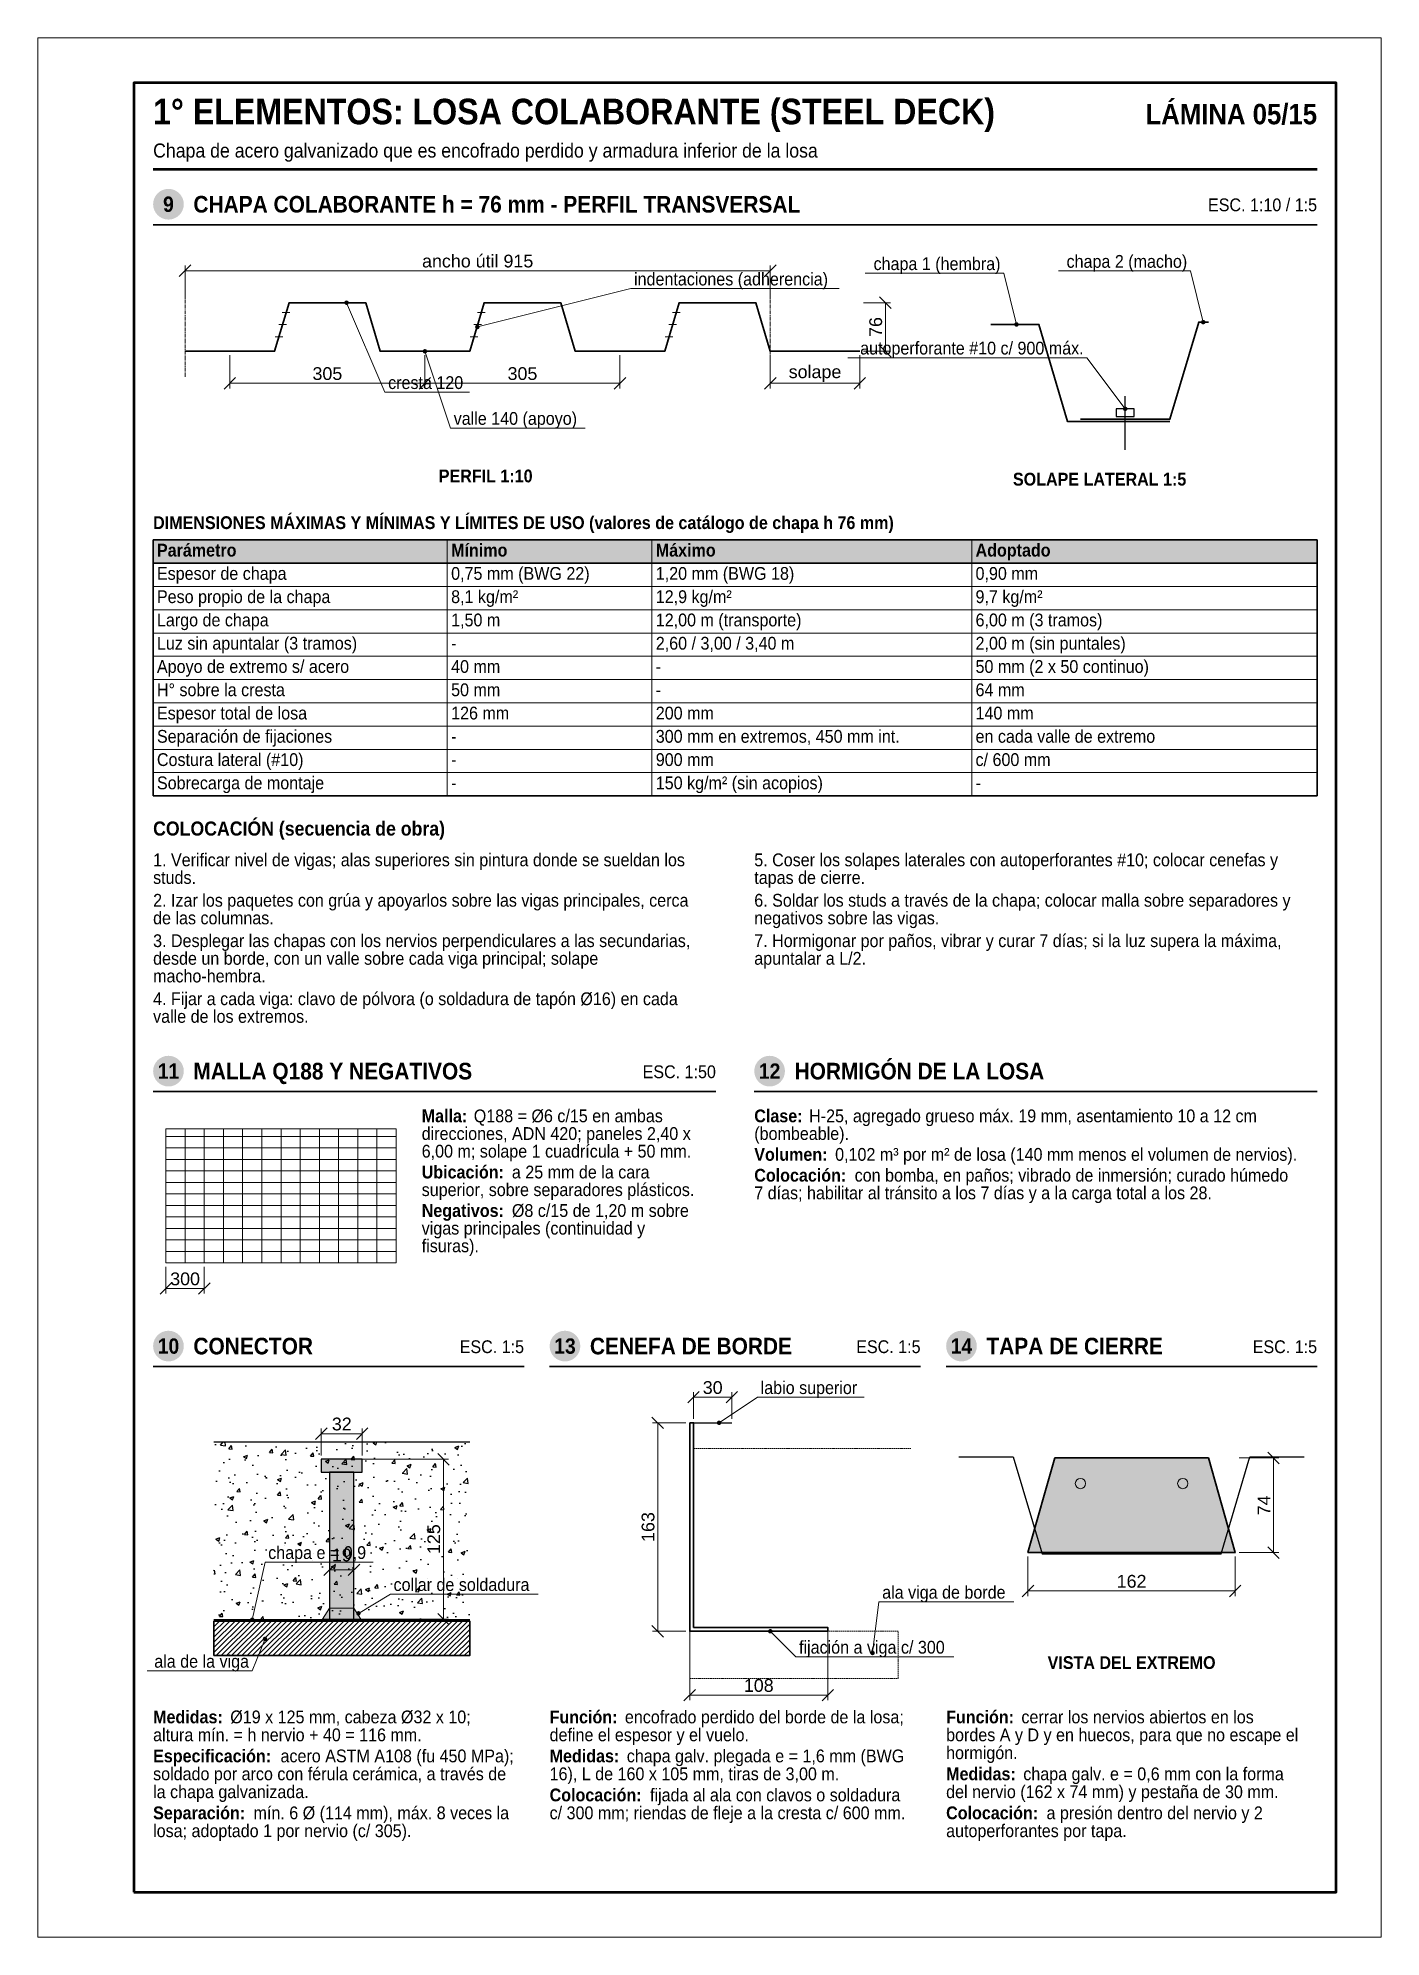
# Model space of a CAD drawing. Header units: millimetres. Extents: x 0 to 210, y 0 to 297.
import ezdxf
from ezdxf.enums import TextEntityAlignment as Align

# ---------------------------------------------------------------- set-up
doc = ezdxf.new("R2010")
doc.units = ezdxf.units.MM
doc.header["$LTSCALE"] = 0.35
doc.linetypes.add('CENTER2', pattern=[2.541, 1.587, -0.318, 0.318, -0.318])
doc.linetypes.add('DASHED2', pattern=[0.762, 0.635, -0.127])
for name, color, linetype in [('0-MARCO', 7, 'Continuous'), ('1-EJES', 1, 'CENTER2'), ('1-OCULTO', 8, 'DASHED2'), ('1-SECCION', 7, 'Continuous'), ('1-VISTA', 7, 'Continuous'), ('2-RAYADO', 8, 'Continuous'), ('3-COTAS', 7, 'Continuous'), ('3-REFS', 7, 'Continuous'), ('3-TABLAS', 7, 'Continuous'), ('3-TEXTOS', 7, 'Continuous'), ('3-TITULOS', 7, 'Continuous')]:
    doc.layers.add(name, color=color, linetype=linetype)
doc.styles.add('ARIAL', font='arial.ttf')
doc.styles.add('ARIAL-NEGRITA', font='arialbd.ttf')
doc.dimstyles.new('A4', dxfattribs={"dimtxt": 2, "dimasz": 1.1, "dimexe": 0.8, "dimexo": 0.6, "dimgap": 0.5, "dimtad": 1, "dimdec": 0, "dimtxsty": 'ARIAL', "dimtsz": 0.9, "dimcen": 2.5, "dimclrd": 7, "dimclre": 7, "dimclrt": 7, "dimazin": 3, "dimtfac": 1, "dimtmove": 0, "dimatfit": 3, "dimlwd": 13, "dimlwe": 13, "dimarcsym": 0})

msp = doc.modelspace()

# ---------------------------------------------------------------- hatches: boundary and pattern name
at = {"layer": '2-RAYADO'}
h = msp.add_hatch(dxfattribs=at)
h.set_pattern_fill('AR-CONC', color=8, scale=0.035)
h.paths.add_polyline_path([(27.5, 49.72), (67.5, 49.72), (67.5, 77.42), (27.5, 77.42)])
at = {"layer": '2-RAYADO', "true_color": 0xd7d7d7}
h = msp.add_hatch(color=254, dxfattribs=at)
h.dxf.hatch_style = 1
h.paths.add_polyline_path([(44.3, 72.72), (50.7, 72.72), (50.7, 74.72), (44.3, 74.72)])
h = msp.add_hatch(color=254, dxfattribs=at)
h.dxf.hatch_style = 1
h.paths.add_polyline_path([(159, 74.92), (183, 74.92), (187.2, 60.12), (154.8, 60.12)])
h = msp.add_hatch(color=254, dxfattribs=at)
h.dxf.hatch_style = 1
h.paths.add_polyline_path([(45.6, 49.72), (49.4, 49.72), (49.4, 72.72), (45.6, 72.72)])
at = {"layer": '2-RAYADO', "true_color": 0x3c3c3c}
h = msp.add_hatch(color=250, dxfattribs=at)
h.dxf.hatch_style = 1
h.paths.add_polyline_path([(44.5, 49.72), (45.6, 51.42), (49.4, 51.42), (50.5, 49.72)])
at = {"layer": '2-RAYADO'}
h = msp.add_hatch(dxfattribs=at)
h.set_pattern_fill('ANSI31', color=8, scale=0.18)
h.paths.add_polyline_path([(27.5, 44.02), (67.5, 44.02), (67.5, 49.42), (27.5, 49.42)])
at = {"layer": '3-REFS'}
h = msp.add_hatch(color=7, dxfattribs=at)
h.dxf.hatch_style = 1
edge = h.paths.add_edge_path()
edge.add_arc((48.25, 255.6), 0.35, 0, 360)
h = msp.add_hatch(color=7, dxfattribs=at)
h.dxf.hatch_style = 1
edge = h.paths.add_edge_path()
edge.add_arc((153, 252.2), 0.35, 0, 360)
h = msp.add_hatch(color=7, dxfattribs=at)
h.dxf.hatch_style = 1
edge = h.paths.add_edge_path()
edge.add_arc((182.2, 252.56), 0.35, 0, 360)
h = msp.add_hatch(color=7, dxfattribs=at)
h.dxf.hatch_style = 1
edge = h.paths.add_edge_path()
edge.add_arc((68.7, 251.8), 0.35, 0, 360)
h = msp.add_hatch(color=7, dxfattribs=at)
h.dxf.hatch_style = 1
edge = h.paths.add_edge_path()
edge.add_arc((60.5, 248), 0.35, 0, 360)
h = msp.add_hatch(color=7, dxfattribs=at)
h.dxf.hatch_style = 1
edge = h.paths.add_edge_path()
edge.add_arc((170, 239), 0.35, 0, 360)
h = msp.add_hatch(color=7, dxfattribs=at)
h.dxf.hatch_style = 1
edge = h.paths.add_edge_path()
edge.add_arc((106.5, 80.42), 0.35, 0, 360)
h = msp.add_hatch(color=7, dxfattribs=at)
h.dxf.hatch_style = 1
edge = h.paths.add_edge_path()
edge.add_arc((50.1, 50.62), 0.35, 0, 360)
h = msp.add_hatch(color=7, dxfattribs=at)
h.dxf.hatch_style = 1
edge = h.paths.add_edge_path()
edge.add_arc((33.5, 49.62), 0.35, 0, 360)
h = msp.add_hatch(color=7, dxfattribs=at)
h.dxf.hatch_style = 1
edge = h.paths.add_edge_path()
edge.add_arc((114.5, 47.82), 0.35, 0, 360)
h = msp.add_hatch(color=7, dxfattribs=at)
h.dxf.hatch_style = 1
edge = h.paths.add_edge_path()
edge.add_arc((35.5, 46.62), 0.35, 0, 360)
h = msp.add_hatch(color=7, dxfattribs=at)
h.dxf.hatch_style = 1
edge = h.paths.add_edge_path()
edge.add_arc((130.5, 44.42), 0.35, 0, 360)
at = {"layer": '3-TABLAS', "true_color": 0xe6e6e6}
h = msp.add_hatch(color=254, dxfattribs=at)
h.dxf.hatch_style = 1
h.paths.add_polyline_path([(18, 218.5), (200, 218.5), (200, 214.86), (18, 214.86)])
at = {"layer": '3-TITULOS'}
h = msp.add_hatch(color=7, dxfattribs=at)
h.dxf.hatch_style = 1
edge = h.paths.add_edge_path()
edge.add_arc((20.4, 271), 2.4, 0, 360)
h = msp.add_hatch(color=7, dxfattribs=at)
h.dxf.hatch_style = 1
edge = h.paths.add_edge_path()
edge.add_arc((20.4, 135.42), 2.4, 0, 360)
h = msp.add_hatch(color=7, dxfattribs=at)
h.dxf.hatch_style = 1
edge = h.paths.add_edge_path()
edge.add_arc((114.4, 135.42), 2.4, 0, 360)
h = msp.add_hatch(color=7, dxfattribs=at)
h.dxf.hatch_style = 1
edge = h.paths.add_edge_path()
edge.add_arc((20.4, 92.42), 2.4, 0, 360)
h = msp.add_hatch(color=7, dxfattribs=at)
h.dxf.hatch_style = 1
edge = h.paths.add_edge_path()
edge.add_arc((82.4, 92.42), 2.4, 0, 360)
h = msp.add_hatch(color=7, dxfattribs=at)
h.dxf.hatch_style = 1
edge = h.paths.add_edge_path()
edge.add_arc((144.4, 92.42), 2.4, 0, 360)

# ---------------------------------------------------------------- linework, layer by layer
at = {"layer": '0-MARCO', "color": 9, "lineweight": 0}
msp.add_lwpolyline([(0, 0), (210, 0), (210, 297), (0, 297)], close=True, dxfattribs=at)
at = {"layer": '0-MARCO', "lineweight": 50}
msp.add_lwpolyline([(15, 7), (203, 7), (203, 290), (15, 290)], close=True, dxfattribs=at)
at = {"layer": '1-EJES', "lineweight": 9}
for points in [[(23, 244), (23, 259)], [(114.5, 244), (114.5, 259)]]:
    msp.add_lwpolyline(points, dxfattribs=at)
at = {"layer": '1-OCULTO', "lineweight": 9}
for points in [[(102.5, 76.42), (136.5, 76.42)], [(123.5, 47.82), (123.5, 40.42)]]:
    msp.add_lwpolyline(points, dxfattribs=at)
msp.add_lwpolyline([(101.9, 40.42), (134.5, 40.42), (134.5, 47.82), (101.9, 47.82)], close=True, dxfattribs=at)
at = {"layer": '1-SECCION', "lineweight": 35}
for points in [[(23, 248), (37, 248), (39.25, 255.6), (51.25, 255.6), (53.5, 248), (67.5, 248), (69.75, 255.6), (81.75, 255.6), (84, 248), (98, 248), (100.25, 255.6), (112.25, 255.6), (114.5, 248), (128.5, 248)], [(163, 237.36), (177, 237.36), (181.5, 252.56), (183, 252.56)], [(149, 252.2), (156.5, 252.2), (161, 237), (177, 237)], [(27.5, 49.62), (67.5, 49.62)]]:
    msp.add_lwpolyline(points, dxfattribs=at)
for points in [[(101.9, 80.42), (102.5, 80.42), (102.5, 48.42), (123.5, 48.42), (123.5, 47.82), (101.9, 47.82)], [(159, 74.92), (183, 74.92), (187.2, 60.12), (154.8, 60.12)], [(27.5, 44.02), (67.5, 44.02), (67.5, 49.42), (27.5, 49.42)]]:
    msp.add_lwpolyline(points, close=True, dxfattribs=at)
at = {"layer": '1-SECCION', "lineweight": 25}
for points in [[(102.5, 80.42), (108.5, 80.42)], [(27.5, 77.42), (67.5, 77.42)], [(144, 75.12), (152.5, 75.12), (157, 59.92), (185, 59.92), (189.5, 75.12), (198, 75.12)]]:
    msp.add_lwpolyline(points, dxfattribs=at)
at = {"layer": '1-SECCION', "lineweight": 18}
msp.add_lwpolyline([(44.5, 49.72), (45.6, 51.42), (49.4, 51.42), (50.5, 49.72)], close=True, dxfattribs=at)
at = {"layer": '1-VISTA', "lineweight": 13}
for points in [[(38.2, 254.08), (39.4, 254.08)], [(68.7, 254.08), (69.9, 254.08)], [(99.2, 254.08), (100.4, 254.08)], [(37.075, 250.28), (38.275, 250.28)], [(37.638, 252.18), (38.837, 252.18)], [(67.575, 250.28), (68.775, 250.28)], [(68.138, 252.18), (69.338, 252.18)], [(98.075, 250.28), (99.275, 250.28)], [(98.638, 252.18), (99.838, 252.18)]]:
    msp.add_lwpolyline(points, dxfattribs=at)
at = {"layer": '1-VISTA', "lineweight": 25}
msp.add_lwpolyline([(170, 232.6), (170, 241)], dxfattribs=at)
for points in [[(168.6, 237.8), (171.4, 237.8), (171.4, 239), (168.6, 239)], [(44.3, 72.72), (50.7, 72.72), (50.7, 74.72), (44.3, 74.72)], [(45.6, 49.72), (49.4, 49.72), (49.4, 72.72), (45.6, 72.72)]]:
    msp.add_lwpolyline(points, close=True, dxfattribs=at)
at = {"layer": '1-VISTA', "lineweight": 9}
for points in [[(20, 105.42), (20, 126.42)], [(20, 125.22), (56, 125.22)], [(23, 105.42), (23, 126.42)], [(26, 105.42), (26, 126.42)], [(29, 105.42), (29, 126.42)], [(32, 105.42), (32, 126.42)], [(35, 105.42), (35, 126.42)], [(38, 105.42), (38, 126.42)], [(41, 105.42), (41, 126.42)], [(44, 105.42), (44, 126.42)], [(47, 105.42), (47, 126.42)], [(50, 105.42), (50, 126.42)], [(53, 105.42), (53, 126.42)], [(56, 105.42), (56, 126.42)], [(20, 123.42), (56, 123.42)], [(20, 121.62), (56, 121.62)], [(20, 119.82), (56, 119.82)], [(20, 118.02), (56, 118.02)], [(20, 116.22), (56, 116.22)], [(20, 114.42), (56, 114.42)], [(20, 112.62), (56, 112.62)], [(20, 110.82), (56, 110.82)], [(20, 109.02), (56, 109.02)], [(20, 107.22), (56, 107.22)], [(20, 105.42), (56, 105.42)]]:
    msp.add_lwpolyline(points, dxfattribs=at)
at = {"layer": '1-VISTA', "lineweight": 18}
msp.add_lwpolyline([(20, 105.42), (56, 105.42), (56, 126.42), (20, 126.42)], close=True, dxfattribs=at)
at = {"layer": '1-VISTA', "lineweight": 13}
for centre in [(163, 70.92), (179, 70.92)]:
    msp.add_circle(centre, 0.8, dxfattribs=at)
at = {"layer": '3-REFS', "lineweight": 13}
for points in [[(151, 260.2), (129.349, 260.2)], [(153, 252.2), (151, 260.2)], [(180.2, 260.56), (159.567, 260.56)], [(182.2, 252.56), (180.2, 260.56)], [(48.25, 255.6), (54.25, 241.6)], [(68.7, 251.8), (92.7, 257.8)], [(92.7, 257.8), (125.262, 257.8)], [(60.5, 248), (64.5, 236)], [(164, 247), (126.638, 247)], [(170, 239), (164, 247)], [(54.25, 241.6), (67.467, 241.6)], [(64.5, 236), (85.571, 236)], [(106.5, 80.42), (112.5, 84.42)], [(112.5, 84.42), (129.207, 84.42)], [(33.5, 49.62), (35.5, 58.62)], [(35.5, 58.62), (52.429, 58.62)], [(50.1, 50.62), (55.1, 53.62)], [(55.1, 53.62), (78.207, 53.62)], [(130.5, 44.42), (131.5, 52.42)], [(131.5, 52.42), (152.573, 52.42)], [(114.5, 47.82), (118.5, 43.82)], [(35.5, 46.62), (33.5, 41.62)], [(33.5, 41.62), (17.082, 41.62)], [(118.5, 43.82), (143.207, 43.82)]]:
    msp.add_lwpolyline(points, dxfattribs=at)
at = {"layer": '3-TABLAS', "lineweight": 35}
for points in [[(18, 218.5), (200, 218.5)], [(18, 218.5), (18, 178.46)], [(200, 218.5), (200, 178.46)], [(18, 214.86), (200, 214.86)], [(18, 178.46), (200, 178.46)]]:
    msp.add_lwpolyline(points, dxfattribs=at)
at = {"layer": '3-TABLAS', "lineweight": 13}
for points in [[(64, 218.5), (64, 178.46)], [(96, 218.5), (96, 178.46)], [(146, 218.5), (146, 178.46)], [(18, 211.22), (200, 211.22)], [(18, 207.58), (200, 207.58)], [(18, 203.94), (200, 203.94)], [(18, 200.3), (200, 200.3)], [(18, 196.66), (200, 196.66)], [(18, 193.02), (200, 193.02)], [(18, 189.38), (200, 189.38)], [(18, 185.74), (200, 185.74)], [(18, 182.1), (200, 182.1)]]:
    msp.add_lwpolyline(points, dxfattribs=at)
at = {"layer": '3-TITULOS', "lineweight": 50}
msp.add_lwpolyline([(18, 276.5), (200, 276.5)], dxfattribs=at)
at = {"layer": '3-TITULOS', "lineweight": 35}
for points in [[(18, 267.8), (200, 267.8)], [(18, 132.22), (106, 132.22)], [(112, 132.22), (200, 132.22)], [(18, 89.22), (76, 89.22)], [(80, 89.22), (138, 89.22)], [(142, 89.22), (200, 89.22)]]:
    msp.add_lwpolyline(points, dxfattribs=at)

# ---------------------------------------------------------------- texts
at = {"layer": '3-TABLAS', "width": 0.9}
for s, style, p in [('Parámetro', 'ARIAL-NEGRITA', (18.6, 215.9)), ('Mínimo', 'ARIAL-NEGRITA', (64.6, 215.9)), ('Máximo', 'ARIAL-NEGRITA', (96.6, 215.9)), ('Adoptado', 'ARIAL-NEGRITA', (146.6, 215.9)), ('Espesor de chapa', 'ARIAL', (18.6, 212.26)), ('0,75 mm (BWG 22)', 'ARIAL', (64.6, 212.26)), ('1,20 mm (BWG 18)', 'ARIAL', (96.6, 212.26)), ('0,90 mm', 'ARIAL', (146.6, 212.26)), ('Peso propio de la chapa', 'ARIAL', (18.6, 208.62)), ('8,1 kg/m²', 'ARIAL', (64.6, 208.62)), ('12,9 kg/m²', 'ARIAL', (96.6, 208.62)), ('9,7 kg/m²', 'ARIAL', (146.6, 208.62)), ('Largo de chapa', 'ARIAL', (18.6, 204.98)), ('1,50 m', 'ARIAL', (64.6, 204.98)), ('12,00 m (transporte)', 'ARIAL', (96.6, 204.98)), ('6,00 m (3 tramos)', 'ARIAL', (146.6, 204.98)), ('Luz sin apuntalar (3 tramos)', 'ARIAL', (18.6, 201.34)), ('-', 'ARIAL', (64.6, 201.34)), ('2,60 / 3,00 / 3,40 m', 'ARIAL', (96.6, 201.34)), ('2,00 m (sin puntales)', 'ARIAL', (146.6, 201.34)), ('Apoyo de extremo s/ acero', 'ARIAL', (18.6, 197.7)), ('40 mm', 'ARIAL', (64.6, 197.7)), ('50 mm (2 x 50 continuo)', 'ARIAL', (146.6, 197.7)), ('H° sobre la cresta', 'ARIAL', (18.6, 194.06)), ('50 mm', 'ARIAL', (64.6, 194.06)), ('-', 'ARIAL', (96.6, 197.7)), ('64 mm', 'ARIAL', (146.6, 194.06)), ('-', 'ARIAL', (96.6, 194.06)), ('Espesor total de losa', 'ARIAL', (18.6, 190.42)), ('126 mm', 'ARIAL', (64.6, 190.42)), ('200 mm', 'ARIAL', (96.6, 190.42)), ('140 mm', 'ARIAL', (146.6, 190.42)), ('Separación de fijaciones', 'ARIAL', (18.6, 186.78)), ('-', 'ARIAL', (64.6, 186.78)), ('300 mm en extremos, 450 mm int.', 'ARIAL', (96.6, 186.78)), ('en cada valle de extremo', 'ARIAL', (146.6, 186.78)), ('Costura lateral (#10)', 'ARIAL', (18.6, 183.14)), ('900 mm', 'ARIAL', (96.6, 183.14)), ('c/ 600 mm', 'ARIAL', (146.6, 183.14)), ('Sobrecarga de montaje', 'ARIAL', (18.6, 179.5)), ('-', 'ARIAL', (64.6, 183.14)), ('150 kg/m² (sin acopios)', 'ARIAL', (96.6, 179.5)), ('-', 'ARIAL', (64.6, 179.5)), ('-', 'ARIAL', (146.6, 179.5))]:
    msp.add_text(s, height=2, dxfattribs=dict(at, style=style)).set_placement(p)
at = {"layer": '3-TEXTOS', "style": 'ARIAL', "width": 0.9}
for s, p in [('chapa 1 (hembra)', (150.5, 260.7)), ('chapa 2 (macho)', (179.7, 261.06)), ('autoperforante #10 c/ 900 máx.', (163.5, 247.5)), ('ala de la viga', (33, 42.12))]:
    msp.add_text(s, height=2, dxfattribs=at).set_placement(p, align=Align.RIGHT)
at = {"layer": '3-TEXTOS', "width": 0.9}
for s, height, style, p in [('indentaciones (adherencia)', 2, 'ARIAL', (93.2, 258.3)), ('cresta 120', 2, 'ARIAL', (54.75, 242.1)), ('valle 140 (apoyo)', 2, 'ARIAL', (65, 236.5)), ('DIMENSIONES MÁXIMAS Y MÍNIMAS Y LÍMITES DE USO (valores de catálogo de chapa h 76 mm)', 2, 'ARIAL-NEGRITA', (18, 220.2)), ('COLOCACIÓN (secuencia de obra)', 2.2, 'ARIAL-NEGRITA', (18, 172.26)), ('1. Verificar nivel de vigas; alas superiores sin pintura donde se sueldan los', 2, 'ARIAL', (18, 167.46)), ('5. Coser los solapes laterales con autoperforantes #10; colocar cenefas y', 2, 'ARIAL', (112, 167.46)), ('studs.', 2, 'ARIAL', (18, 164.7)), ('tapas de cierre.', 2, 'ARIAL', (112, 164.7)), ('de las columnas.', 2, 'ARIAL', (18, 158.38)), ('2. Izar los paquetes con grúa y apoyarlos sobre las vigas principales, cerca', 2, 'ARIAL', (18, 161.14)), ('6. Soldar los studs a través de la chapa; colocar malla sobre separadores y', 2, 'ARIAL', (112, 161.14)), ('negativos sobre las vigas.', 2, 'ARIAL', (112, 158.38)), ('3. Desplegar las chapas con los nervios perpendiculares a las secundarias,', 2, 'ARIAL', (18, 154.82)), ('7. Hormigonar por paños, vibrar y curar 7 días; si la luz supera la máxima,', 2, 'ARIAL', (112, 154.82)), ('desde un borde, con un valle sobre cada viga principal; solape', 2, 'ARIAL', (18, 152.06)), ('apuntalar a L/2.', 2, 'ARIAL', (112, 152.06)), ('macho-hembra.', 2, 'ARIAL', (18, 149.3)), ('4. Fijar a cada viga: clavo de pólvora (o soldadura de tapón Ø16) en cada', 2, 'ARIAL', (18, 145.74)), ('valle de los extremos.', 2, 'ARIAL', (18, 142.98)), ('Malla:', 2, 'ARIAL-NEGRITA', (60, 127.42)), ('Q188 = Ø6 c/15 en ambas', 2, 'ARIAL', (68.142, 127.42)), ('Clase:', 2, 'ARIAL-NEGRITA', (112, 127.42)), ('H-25, agregado grueso máx. 19 mm, asentamiento 10 a 12 cm', 2, 'ARIAL', (120.58, 127.42)), ('direcciones, ADN 420; paneles 2,40 x', 2, 'ARIAL', (60, 124.66)), ('(bombeable).', 2, 'ARIAL', (112, 124.66)), ('6,00 m; solape 1 cuadrícula + 50 mm.', 2, 'ARIAL', (60, 121.9)), ('Volumen:', 2, 'ARIAL-NEGRITA', (112, 121.4)), ('0,102 m³ por m² de losa (140 mm menos el volumen de nervios).', 2, 'ARIAL', (124.646, 121.4)), ('Ubicación:', 2, 'ARIAL-NEGRITA', (60, 118.64)), ('a 25 mm de la cara', 2, 'ARIAL', (74.101, 118.64)), ('Colocación:', 2, 'ARIAL-NEGRITA', (112, 118.14)), ('con bomba, en paños; vibrado de inmersión; curado húmedo', 2, 'ARIAL', (127.699, 118.14)), ('superior, sobre separadores plásticos.', 2, 'ARIAL', (60, 115.88)), ('7 días; habilitar al tránsito a los 7 días y a la carga total a los 28.', 2, 'ARIAL', (112, 115.38)), ('Negativos:', 2, 'ARIAL-NEGRITA', (60, 112.62)), ('Ø8 c/15 de 1,20 m sobre', 2, 'ARIAL', (74.102, 112.62)), ('vigas principales (continuidad y', 2, 'ARIAL', (60, 109.86)), ('fisuras).', 2, 'ARIAL', (60, 107.1)), ('labio superior', 2, 'ARIAL', (113, 84.92)), ('chapa e = 0,9', 2, 'ARIAL', (36, 59.12)), ('collar de soldadura', 2, 'ARIAL', (55.6, 54.12)), ('ala viga de borde', 2, 'ARIAL', (132, 52.92)), ('fijación a viga c/ 300', 2, 'ARIAL', (119, 44.32)), ('altura mín. = h nervio + 40 = 116 mm.', 2, 'ARIAL', (18, 30.62)), ('Medidas:', 2, 'ARIAL-NEGRITA', (18, 33.42)), ('Ø19 x 125 mm, cabeza Ø32 x 10;', 2, 'ARIAL', (30.066, 33.42)), ('define el espesor y el vuelo.', 2, 'ARIAL', (80, 30.62)), ('Función:', 2, 'ARIAL-NEGRITA', (80, 33.42)), ('encofrado perdido del borde de la losa;', 2, 'ARIAL', (91.771, 33.42)), ('bordes A y D y en huecos, para que no escape el', 2, 'ARIAL', (142, 30.62)), ('Función:', 2, 'ARIAL-NEGRITA', (142, 33.42)), ('cerrar los nervios abiertos en los', 2, 'ARIAL', (153.771, 33.42)), ('hormigón.', 2, 'ARIAL', (142, 27.82)), ('Especificación:', 2, 'ARIAL-NEGRITA', (18, 27.32)), ('acero ASTM A108 (fu 450 MPa);', 2, 'ARIAL', (37.92, 27.32)), ('Medidas:', 2, 'ARIAL-NEGRITA', (80, 27.32)), ('chapa galv. plegada e = 1,6 mm (BWG', 2, 'ARIAL', (92.066, 27.32)), ('soldado por arco con férula cerámica, a través de', 2, 'ARIAL', (18, 24.52)), ('la chapa galvanizada.', 2, 'ARIAL', (18, 21.72)), ('16), L de 160 x 105 mm, tiras de 3,00 m.', 2, 'ARIAL', (80, 24.52)), ('del nervio (162 x 74 mm) y pestaña de 30 mm.', 2, 'ARIAL', (142, 21.72)), ('Medidas:', 2, 'ARIAL-NEGRITA', (142, 24.52)), ('chapa galv. e = 0,6 mm con la forma', 2, 'ARIAL', (154.066, 24.52)), ('Colocación:', 2, 'ARIAL-NEGRITA', (80, 21.22)), ('fijada al ala con clavos o soldadura', 2, 'ARIAL', (95.699, 21.22)), ('Separación:', 2, 'ARIAL-NEGRITA', (18, 18.42)), ('mín. 6 Ø (114 mm), máx. 8 veces la', 2, 'ARIAL', (33.703, 18.42)), ('c/ 300 mm; riendas de fleje a la cresta c/ 600 mm.', 2, 'ARIAL', (80, 18.42)), ('Colocación:', 2, 'ARIAL-NEGRITA', (142, 18.42)), ('a presión dentro del nervio y 2', 2, 'ARIAL', (157.699, 18.42)), ('losa; adoptado 1 por nervio (c/ 305).', 2, 'ARIAL', (18, 15.62)), ('autoperforantes por tapa.', 2, 'ARIAL', (142, 15.62))]:
    msp.add_text(s, height=height, dxfattribs=dict(at, style=style)).set_placement(p)
at = {"layer": '3-TEXTOS', "style": 'ARIAL-NEGRITA', "width": 0.9}
for s, p in [('PERFIL 1:10', (70, 228.5)), ('SOLAPE LATERAL 1:5', (166, 228)), ('VISTA DEL EXTREMO', (171, 42.92))]:
    msp.add_text(s, height=2, dxfattribs=at).set_placement(p, align=Align.MIDDLE_CENTER)
at = {"layer": '3-TITULOS', "width": 0.9}
for s, height, style, p in [('1° ELEMENTOS: LOSA COLABORANTE (STEEL DECK)', 4, 'ARIAL-NEGRITA', (18, 283.5)), ('Chapa de acero galvanizado que es encofrado perdido y armadura inferior de la losa', 2.2, 'ARIAL', (18, 278.3))]:
    msp.add_text(s, height=height, dxfattribs=dict(at, style=style)).set_placement(p)
at = {"layer": '3-TITULOS', "style": 'ARIAL-NEGRITA', "width": 0.9}
msp.add_text('LÁMINA 05/15', height=3.2, dxfattribs=at).set_placement((200, 283.5), align=Align.RIGHT)
at = {"layer": '3-TITULOS', "color": 7, "true_color": 0xffffff, "style": 'ARIAL-NEGRITA', "width": 0.9}
for s, p in [('9', (20.4, 271)), ('11', (20.4, 135.42)), ('12', (114.4, 135.42)), ('10', (20.4, 92.42)), ('13', (82.4, 92.42)), ('14', (144.4, 92.42))]:
    msp.add_text(s, height=2.4, dxfattribs=at).set_placement(p, align=Align.MIDDLE_CENTER)
at = {"layer": '3-TITULOS', "style": 'ARIAL-NEGRITA', "width": 0.9}
for s, p in [('CHAPA COLABORANTE h = 76 mm - PERFIL TRANSVERSAL', (24.3, 271)), ('MALLA Q188 Y NEGATIVOS', (24.3, 135.42)), ('HORMIGÓN DE LA LOSA', (118.3, 135.42)), ('CONECTOR', (24.3, 92.42)), ('CENEFA DE BORDE', (86.3, 92.42)), ('TAPA DE CIERRE', (148.3, 92.42))]:
    msp.add_text(s, height=2.6, dxfattribs=at).set_placement(p, align=Align.MIDDLE_LEFT)
at = {"layer": '3-TITULOS', "style": 'ARIAL', "width": 0.9}
for s, p in [('ESC. 1:10 / 1:5', (200, 270.9)), ('ESC. 1:50', (106, 135.32)), ('ESC. 1:5', (76, 92.32)), ('ESC. 1:5', (138, 92.32)), ('ESC. 1:5', (200, 92.32))]:
    msp.add_text(s, height=2, dxfattribs=at).set_placement(p, align=Align.MIDDLE_RIGHT)

# ---------------------------------------------------------------- dimensions: what is measured, and where the dimension line sits
at = {"layer": '3-COTAS'}
for base, p1, p2, text in [((23, 260.6), (23, 255.6), (114.5, 255.6), 'ancho útil 915'), ((114.5, 243), (114.5, 248), (128.5, 248), 'solape')]:
    msp.add_linear_dim(base=base, p1=p1, p2=p2, text=text, dimstyle='A4', override={"dimlfac": 10}, dxfattribs=at).render()
for base, p1, p2, override in [((132.5, 248), (128.5, 248), (128.5, 255.6), {"dimlfac": 10}), ((96.9, 47.82), (101.9, 47.82), (101.9, 80.42), {"dimlfac": 5}), ((63.4, 49.72), (49.4, 49.72), (49.4, 74.72), {"dimlfac": 5}), ((193.2, 60.12), (187.2, 60.12), (187.2, 74.92), {"dimlfac": 5})]:
    msp.add_linear_dim(base=base, p1=p1, p2=p2, angle=90, dimstyle='A4', override=override, dxfattribs=at).render()
for base, p1, p2, override in [((30, 243), (30, 248), (60.5, 248), {"dimlfac": 10}), ((60.5, 243), (60.5, 248), (91, 248), {"dimlfac": 10}), ((20, 101.42), (20, 105.42), (26, 105.42), {"dimlfac": 50}), ((102.5, 84.42), (102.5, 80.42), (108.5, 80.42), {"dimlfac": 5}), ((44.3, 78.72), (44.3, 74.72), (50.7, 74.72), {"dimlfac": 5}), ((45.6, 57.43), (45.6, 57.42), (49.4, 57.42), {"dimlfac": 5}), ((154.8, 54.12), (154.8, 60.12), (187.2, 60.12), {"dimlfac": 5}), ((101.9, 37.83), (101.9, 47.82), (123.5, 47.82), {"dimlfac": 5})]:
    msp.add_linear_dim(base=base, p1=p1, p2=p2, dimstyle='A4', override=override, dxfattribs=at).render()

doc.saveas('drawing.dxf')
